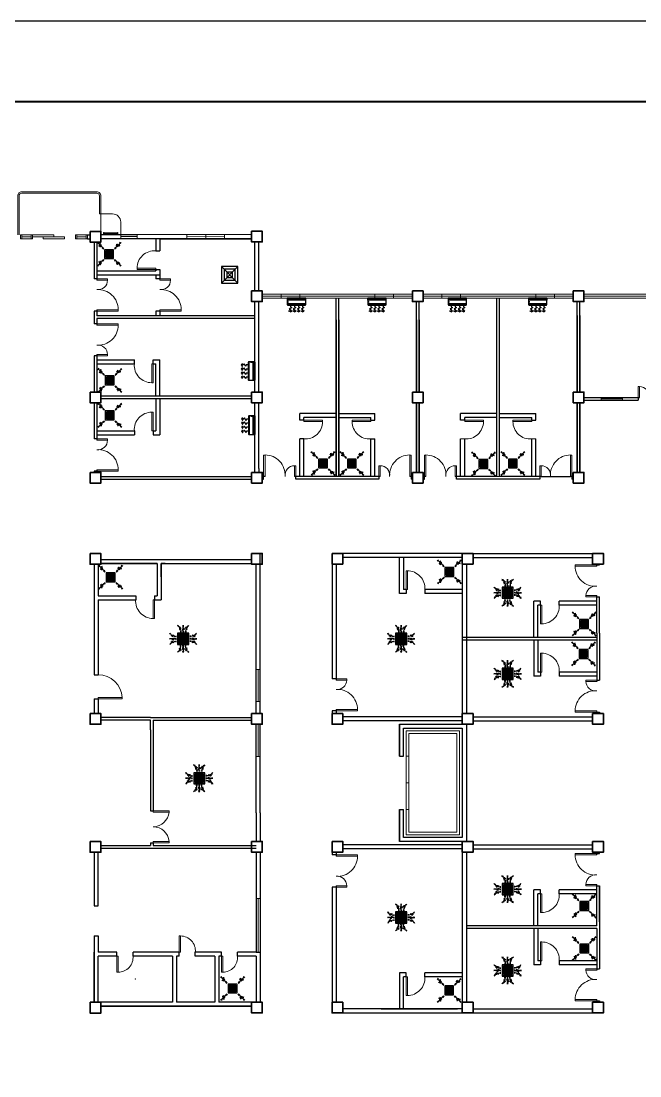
# Model space of a CAD drawing. Header units: millimetres. Extents: x 150 to 360, y 293 to 443.
# Drawn here: x 296.5 to 319.59, y 369.6 to 408.96 of the extents above; entities that cross this region are included whole.
import ezdxf

# ---------------------------------------------------------------- set-up
doc = ezdxf.new("R2010")
doc.units = ezdxf.units.MM
doc.header["$MEASUREMENT"] = 0
for name, color, linetype in [('.1', 1, 'Continuous'), ('AIR', 7, 'Continuous'), ('diffuser', 7, 'Continuous'), ('Legends', 7, 'Continuous'), ('template', 7, 'Continuous')]:
    doc.layers.add(name, color=color, linetype=linetype)

# ---------------------------------------------------------------- blocks, each defined once
blk = doc.blocks.new('GRILL-C-IN')
at = {"layer": 'AIR', "ltscale": 3}
for p, q in [((-0.623, 0.601), (-0.674, 0.651)), ((-0.601, 0.623), (-0.651, 0.674)), ((-0.637, 0.637), (-0.3, 0.3)), ((0.637, 0.637), (0.3, 0.3)), ((0.601, 0.623), (0.651, 0.674)), ((0.623, 0.601), (0.674, 0.651)), ((-0.637, -0.637), (-0.3, -0.3)), ((0.637, -0.637), (0.3, -0.3)), ((-0.623, -0.601), (-0.674, -0.651)), ((-0.601, -0.623), (-0.651, -0.674)), ((0.601, -0.623), (0.651, -0.674)), ((0.623, -0.601), (0.674, -0.651))]:
    blk.add_line(p, q, dxfattribs=at)
at = {"layer": 'AIR'}
for p, q in [((-0.188, 0.187), (0.187, -0.188)), ((0.187, 0.187), (-0.188, -0.188))]:
    blk.add_line(p, q, dxfattribs=at)
at = {"layer": 'AIR', "ltscale": 3}
for points in [[(-0.362, 0.393), (-0.393, 0.362), (-0.3, 0.3)], [(0.393, 0.362), (0.362, 0.393), (0.3, 0.3)], [(-0.362, -0.393), (-0.393, -0.362), (-0.3, -0.3)], [(0.393, -0.362), (0.362, -0.393), (0.3, -0.3)]]:
    blk.add_lwpolyline(points, close=True, dxfattribs=at)
at = {"layer": 'AIR'}
for points in [[(-0.25, -0.25), (0.25, -0.25), (0.25, 0.25), (-0.25, 0.25)], [(-0.188, -0.188), (0.187, -0.188), (0.187, 0.187), (-0.188, 0.187)], [(-0.125, -0.125), (0.125, -0.125), (0.125, 0.125), (-0.125, 0.125)], [(-0.062, -0.062), (0.062, -0.062), (0.062, 0.062), (-0.062, 0.062)]]:
    blk.add_lwpolyline(points, close=True, dxfattribs=at)
at = {"layer": 'AIR', "ltscale": 3}
for points in [[(-0.441, 0.441), (-0.512, 0.404), (-0.432, 0.514), (-0.568, 0.43), (-0.477, 0.6), (-0.561, 0.561)], [(0.441, 0.441), (0.404, 0.512), (0.514, 0.432), (0.43, 0.568), (0.6, 0.477), (0.561, 0.561)], [(-0.441, -0.441), (-0.512, -0.404), (-0.432, -0.514), (-0.568, -0.43), (-0.477, -0.6), (-0.561, -0.561)], [(0.441, -0.441), (0.404, -0.512), (0.514, -0.432), (0.43, -0.568), (0.6, -0.477), (0.561, -0.561)]]:
    blk.add_spline(points, degree=3, dxfattribs=at)
for points in [[(-0.3, 0.3), (-0.362, 0.393), (-0.393, 0.362)], [(0.3, 0.3), (0.393, 0.362), (0.362, 0.393)], [(-0.3, -0.3), (-0.362, -0.393), (-0.393, -0.362)], [(0.3, -0.3), (0.393, -0.362), (0.362, -0.393)]]:
    blk.add_solid(points, dxfattribs=at)
blk = doc.blocks.new('AC-S-12')
at = {"layer": 'diffuser'}
for p, q in [((-0.15, 0.15), (0.15, -0.15)), ((0.15, 0.15), (-0.15, -0.15)), ((-0.15, 0.15), (-0.15, -0.15)), ((0.15, 0.15), (-0.15, 0.15)), ((-0.1, 0.1), (-0.1, -0.1)), ((0.1, 0.1), (-0.1, 0.1)), ((-0.05, 0.05), (-0.05, -0.05)), ((0.05, 0.05), (-0.05, 0.05)), ((0.05, -0.05), (0.05, 0.05)), ((0.1, -0.1), (0.1, 0.1)), ((0.15, -0.15), (0.15, 0.15)), ((-0.15, -0.15), (0.15, -0.15)), ((-0.1, -0.1), (0.1, -0.1)), ((-0.05, -0.05), (0.05, -0.05))]:
    blk.add_line(p, q, dxfattribs=at)
for points in [[(-0.358, 0.358, 0, 0.0447, 0), (-0.295, 0.295, 0, 0, 0), (-0.15, 0.15, 0, 0, 0)], [(0.358, 0.358, 0, 0.0447, 0), (0.295, 0.295, 0, 0, 0), (0.15, 0.15, 0, 0, 0)], [(-0.358, -0.358, 0, 0.0447, 0), (-0.295, -0.295, 0, 0, 0), (-0.15, -0.15, 0, 0, 0)], [(0.358, -0.358, 0, 0.0447, 0), (0.295, -0.295, 0, 0, 0), (0.15, -0.15, 0, 0, 0)]]:
    blk.add_lwpolyline(points, format="xyseb", dxfattribs=at)
blk = doc.blocks.new('fcu')
at = {"layer": 'diffuser', "xscale": 2.052644456280903, "yscale": 2.052644456280903, "zscale": 2.052644456280903}
blk.add_blockref('AC-S-12', (0, 0), dxfattribs=at)
blk = doc.blocks.new('FCU-13000P (CASSETTE SPLIT)')
at = {"layer": 'AIR', "ltscale": 3}
for p, q in [((0, 0.523), (0, 1)), ((-0.523, 0), (-1, 0)), ((-0.558, 0.193), (-0.487, 0.193)), ((-0.558, 0.162), (-0.487, 0.162)), ((-0.558, 0.016), (-0.487, 0.016)), ((-0.193, 0.558), (-0.193, 0.487)), ((-0.162, 0.558), (-0.162, 0.487)), ((-0.016, 0.558), (-0.016, 0.487)), ((0.016, 0.558), (0.016, 0.487)), ((0.162, 0.558), (0.162, 0.487)), ((0.193, 0.558), (0.193, 0.487)), ((0.558, 0.193), (0.487, 0.193)), ((0.558, 0.162), (0.487, 0.162)), ((0.558, 0.016), (0.487, 0.016)), ((0.523, 0), (1, 0)), ((-0.558, -0.016), (-0.487, -0.016)), ((-0.558, -0.162), (-0.487, -0.162)), ((-0.558, -0.193), (-0.487, -0.193)), ((-0.193, -0.558), (-0.193, -0.487)), ((-0.162, -0.558), (-0.162, -0.487)), ((-0.016, -0.558), (-0.016, -0.487)), ((0, -0.523), (0, -1)), ((0.016, -0.558), (0.016, -0.487)), ((0.162, -0.558), (0.162, -0.487)), ((0.193, -0.558), (0.193, -0.487)), ((0.558, -0.016), (0.487, -0.016)), ((0.558, -0.162), (0.487, -0.162)), ((0.558, -0.193), (0.487, -0.193))]:
    blk.add_line(p, q, dxfattribs=at)
at = {"layer": 'AIR'}
for p, q in [((0.295, -0.295), (-0.295, 0.295)), ((0.295, 0.295), (-0.295, -0.295))]:
    blk.add_line(p, q, dxfattribs=at)
at = {"layer": 'AIR', "ltscale": 3}
for points in [[(-0.335, 0.895), (-0.311, 0.932), (-0.416, 0.973)], [(-0.022, 0.89), (0.022, 0.89), (0, 1)], [(0.335, 0.895), (0.311, 0.932), (0.416, 0.973)], [(-0.89, 0.022), (-0.89, -0.022), (-1, 0)], [(-0.895, 0.335), (-0.932, 0.311), (-0.973, 0.416)], [(0.89, 0.022), (0.89, -0.022), (1, 0)], [(0.895, 0.335), (0.932, 0.311), (0.973, 0.416)], [(-0.895, -0.335), (-0.932, -0.311), (-0.973, -0.416)], [(0.895, -0.335), (0.932, -0.311), (0.973, -0.416)], [(-0.335, -0.895), (-0.311, -0.932), (-0.416, -0.973)], [(-0.022, -0.89), (0.022, -0.89), (0, -1)], [(0.335, -0.895), (0.311, -0.932), (0.416, -0.973)]]:
    blk.add_lwpolyline(points, close=True, dxfattribs=at)
at = {"layer": 'AIR'}
for points in [[(-0.323, 0.914, -0.171809), (-0.178, 0.558), (-0.178, 0.522)], [(0.323, 0.914, 0.171809), (0.178, 0.558), (0.178, 0.522)], [(-0.914, 0.323, 0.171809), (-0.558, 0.178), (-0.522, 0.178)], [(0.914, 0.323, -0.171809), (0.558, 0.178), (0.522, 0.178)], [(-0.914, -0.323, -0.171809), (-0.558, -0.178), (-0.522, -0.178)], [(-0.323, -0.914, 0.171809), (-0.178, -0.558), (-0.178, -0.522)], [(0.323, -0.914, -0.171809), (0.178, -0.558), (0.178, -0.522)], [(0.914, -0.323, 0.171809), (0.558, -0.178), (0.522, -0.178)]]:
    blk.add_lwpolyline(points, format="xyb", dxfattribs=at)
for points in [[(-0.41, -0.41), (0.41, -0.41), (0.41, 0.41), (-0.41, 0.41)], [(-0.373, 0.31), (-0.348, 0.31), (-0.348, -0.31), (-0.373, -0.31)], [(-0.31, 0.372), (0.31, 0.372), (0.31, 0.348), (-0.31, 0.348)], [(-0.26, -0.26), (0.26, -0.26), (0.26, 0.26), (-0.26, 0.26)], [(-0.21, -0.21), (0.21, -0.21), (0.21, 0.21), (-0.21, 0.21)], [(-0.16, -0.16), (0.16, -0.16), (0.16, 0.16), (-0.16, 0.16)], [(-0.11, -0.11), (0.11, -0.11), (0.11, 0.11), (-0.11, 0.11)], [(-0.06, -0.06), (0.06, -0.06), (0.06, 0.06), (-0.06, 0.06)], [(0.372, 0.31), (0.348, 0.31), (0.348, -0.31), (0.372, -0.31)], [(-0.31, -0.373), (0.31, -0.373), (0.31, -0.348), (-0.31, -0.348)]]:
    blk.add_lwpolyline(points, close=True, dxfattribs=at)
blk.add_lwpolyline([(-0.26, -0.31), (0.26, -0.31, 0.414214), (0.31, -0.26), (0.31, 0.26, 0.414214), (0.26, 0.31), (-0.26, 0.31, 0.414214), (-0.31, 0.26), (-0.31, -0.26, 0.414214)], format="xyb", close=True, dxfattribs=at)
at = {"layer": 'AIR', "ltscale": 3}
for points in [[(-0.268, 0.84), (-0.231, 0.852), (-0.134, 0.882), (-0.422, 0.704), (0.005, 0.903), (-0.358, 0.645), (-0.239, 0.678), (-0.199, 0.69)], [(0.268, 0.84), (0.231, 0.852), (0.134, 0.882), (0.422, 0.704), (-0.005, 0.903), (0.358, 0.645), (0.239, 0.678), (0.199, 0.69)], [(-0.84, 0.268), (-0.852, 0.231), (-0.882, 0.134), (-0.704, 0.422), (-0.903, -0.005), (-0.645, 0.358), (-0.678, 0.239), (-0.69, 0.199)], [(0.84, 0.268), (0.852, 0.231), (0.882, 0.134), (0.704, 0.422), (0.903, -0.005), (0.645, 0.358), (0.678, 0.239), (0.69, 0.199)], [(-0.84, -0.268), (-0.852, -0.231), (-0.882, -0.134), (-0.704, -0.422), (-0.903, 0.005), (-0.645, -0.358), (-0.678, -0.239), (-0.69, -0.199)], [(-0.268, -0.84), (-0.231, -0.852), (-0.134, -0.882), (-0.422, -0.704), (0.005, -0.903), (-0.358, -0.645), (-0.239, -0.678), (-0.199, -0.69)], [(0.268, -0.84), (0.231, -0.852), (0.134, -0.882), (0.422, -0.704), (-0.005, -0.903), (0.358, -0.645), (0.239, -0.678), (0.199, -0.69)], [(0.84, -0.268), (0.852, -0.231), (0.882, -0.134), (0.704, -0.422), (0.903, 0.005), (0.645, -0.358), (0.678, -0.239), (0.69, -0.199)]]:
    blk.add_open_spline(points, degree=3, knots=[0.0032834, 0.0032834, 0.0032834, 0.0032834, 0.0712567, 0.1924075, 0.3347111, 0.5062145, 0.5813292, 0.5813292, 0.5813292, 0.5813292], dxfattribs=at)
for points in [[(0, 0.8), (0.077, 0.776), (-0.058, 0.755), (0.098, 0.718), (-0.087, 0.663), (0, 0.631)], [(-0.8, 0), (-0.776, -0.077), (-0.755, 0.058), (-0.718, -0.098), (-0.663, 0.087), (-0.631, 0)], [(0.8, 0), (0.776, -0.077), (0.755, 0.058), (0.718, -0.098), (0.663, 0.087), (0.631, 0)], [(0, -0.8), (0.077, -0.776), (-0.058, -0.755), (0.098, -0.718), (-0.087, -0.663), (0, -0.631)]]:
    blk.add_spline(points, degree=3, dxfattribs=at)
for points in [[(-0.416, 0.973), (-0.335, 0.895), (-0.311, 0.932)], [(0, 1), (-0.022, 0.89), (0.022, 0.89)], [(0.416, 0.973), (0.335, 0.895), (0.311, 0.932)], [(-1, 0), (-0.89, 0.022), (-0.89, -0.022)], [(-0.973, 0.416), (-0.895, 0.335), (-0.932, 0.311)], [(1, 0), (0.89, 0.022), (0.89, -0.022)], [(0.973, 0.416), (0.895, 0.335), (0.932, 0.311)], [(-0.973, -0.416), (-0.895, -0.335), (-0.932, -0.311)], [(0.973, -0.416), (0.895, -0.335), (0.932, -0.311)], [(-0.416, -0.973), (-0.335, -0.895), (-0.311, -0.932)], [(0, -1), (-0.022, -0.89), (0.022, -0.89)], [(0.416, -0.973), (0.335, -0.895), (0.311, -0.932)]]:
    blk.add_solid(points, dxfattribs=at)
blk = doc.blocks.new('CARRIER-S30-32 (FCD)')
at = {"layer": 'AIR'}
for p, q in [((0.825, -0.05), (-0.825, -0.05)), ((0.825, -0.075), (-0.825, -0.075)), ((0.825, -0.1), (-0.825, -0.1)), ((0.825, -0.125), (-0.825, -0.125)), ((0.825, -0.15), (-0.825, -0.15)), ((-0.6, -0.025), (-0.6, -0.175)), ((-0.4, -0.025), (-0.4, -0.175)), ((-0.2, -0.025), (-0.2, -0.175)), ((0, -0.025), (0, -0.175)), ((0.2, -0.025), (0.2, -0.175)), ((0.4, -0.025), (0.4, -0.175)), ((0.6, -0.025), (0.6, -0.175))]:
    blk.add_line(p, q, dxfattribs=at)
for points in [[(-0.8, -0.62), (0.8, -0.62, 0.414214), (0.85, -0.57), (0.85, 0), (-0.85, 0), (-0.85, -0.57, 0.414214)], [(-0.8, -0.595), (0.8, -0.595, 0.414214), (0.825, -0.57), (0.825, -0.525), (-0.825, -0.525), (-0.825, -0.57, 0.414214)]]:
    blk.add_lwpolyline(points, format="xyb", close=True, dxfattribs=at)
for points in [[(-0.825, -0.025), (0.825, -0.025), (0.825, -0.175), (-0.825, -0.175)], [(-0.664, -1.134), (-0.562, -1.239), (-0.697, -1.177)], [(-0.461, -1.134), (-0.562, -1.239), (-0.428, -1.177)], [(-0.289, -1.134), (-0.188, -1.239), (-0.322, -1.177)], [(-0.086, -1.134), (-0.188, -1.239), (-0.053, -1.177)], [(0.086, -1.134), (0.187, -1.239), (0.053, -1.177)], [(0.289, -1.134), (0.187, -1.239), (0.322, -1.177)], [(0.461, -1.134), (0.562, -1.239), (0.428, -1.177)], [(0.664, -1.134), (0.562, -1.239), (0.697, -1.177)]]:
    blk.add_lwpolyline(points, close=True, dxfattribs=at)
for points in [[(-0.562, -0.678), (-0.562, -0.794), (-0.44, -0.843), (-0.667, -0.996), (-0.562, -1.044), (-0.562, -1.239)], [(-0.188, -0.678), (-0.188, -0.794), (-0.065, -0.843), (-0.292, -0.996), (-0.188, -1.044), (-0.188, -1.239)], [(0.187, -0.678), (0.187, -0.794), (0.31, -0.843), (0.083, -0.996), (0.187, -1.044), (0.187, -1.239)], [(0.562, -0.678), (0.562, -0.794), (0.685, -0.843), (0.458, -0.996), (0.562, -1.044), (0.562, -1.239)]]:
    blk.add_lwpolyline(points, dxfattribs=at)
for centre in [(-0.8, -0.285), (-0.8, -0.36)]:
    blk.add_circle(centre, 0.0187, dxfattribs=at)

msp = doc.modelspace()

# ---------------------------------------------------------------- linework, layer by layer
at = {"layer": '.1', "color": 0}
msp.add_line((360.409, 408.965), (261.133, 408.965), dxfattribs=at)
at = {"color": 8, "linetype": 'ByBlock', "lineweight": 9}
for p, q in [((299.919, 401.768), (299.449, 401.768)), ((300.219, 400.993), (300.219, 401.468)), ((299.479, 400.993), (300.229, 400.993)), ((299.599, 401.073), (299.579, 401.073)), ((299.579, 401.073), (299.579, 400.993)), ((299.599, 400.993), (299.599, 401.073)), ((299.849, 401.063), (299.599, 401.063)), ((299.849, 401.043), (299.599, 401.043)), ((299.849, 401.063), (300.099, 401.063)), ((299.849, 401.043), (300.099, 401.043)), ((300.099, 400.993), (300.099, 401.073)), ((300.099, 401.073), (300.119, 401.073)), ((300.119, 401.073), (300.119, 400.993)), ((300.119, 400.993), (300.219, 400.993)), ((300.229, 400.993), (300.229, 400.844)), ((300.229, 400.919), (300.829, 400.919)), ((300.229, 400.844), (300.829, 400.844)), ((300.829, 400.844), (300.829, 400.993)), ((304.091, 400.994), (302.691, 400.994)), ((302.691, 400.994), (302.691, 400.843)), ((304.091, 400.919), (302.691, 400.918)), ((303.391, 400.843), (303.391, 400.994)), ((303.391, 400.843), (304.091, 400.843)), ((304.091, 400.843), (304.091, 400.994)), ((305.229, 397.969), (305.229, 398.496)), ((306.266, 398.769), (305.504, 398.769)), ((305.504, 398.769), (305.504, 398.769)), ((306.904, 398.694), (305.504, 398.694)), ((311.104, 398.619), (305.504, 398.619)), ((306.204, 398.769), (306.204, 398.619)), ((306.266, 398.769), (307.466, 398.769)), ((306.266, 398.619), (306.579, 398.619)), ((306.729, 398.619), (307.466, 398.619)), ((306.904, 398.619), (306.904, 398.769)), ((306.904, 398.694), (309.704, 398.694)), ((307.466, 398.769), (308.229, 398.769)), ((307.466, 398.619), (308.229, 398.619)), ((308.379, 398.769), (308.229, 398.769)), ((309.141, 398.769), (308.379, 398.769)), ((309.141, 398.619), (308.379, 398.619)), ((310.341, 398.769), (309.141, 398.769)), ((310.341, 398.619), (309.141, 398.619)), ((309.704, 398.769), (309.704, 398.619)), ((311.104, 398.694), (309.704, 398.694)), ((310.341, 398.769), (311.104, 398.769)), ((310.341, 398.619), (311.104, 398.619)), ((310.404, 398.769), (310.404, 398.619)), ((311.504, 398.769), (311.504, 398.769)), ((312.266, 398.769), (311.504, 398.769)), ((312.904, 398.694), (311.504, 398.694)), ((312.266, 398.619), (311.504, 398.619)), ((312.204, 398.769), (312.204, 398.619)), ((312.266, 398.769), (313.466, 398.769)), ((312.266, 398.619), (313.466, 398.619)), ((312.904, 398.619), (312.904, 398.769)), ((312.904, 398.694), (315.704, 398.694)), ((313.466, 398.769), (314.379, 398.769)), ((313.466, 398.619), (314.379, 398.619)), ((315.141, 398.769), (314.379, 398.769)), ((315.141, 398.619), (314.379, 398.619)), ((316.341, 398.769), (315.141, 398.769)), ((316.341, 398.619), (315.141, 398.619)), ((315.704, 398.769), (315.704, 398.619)), ((317.104, 398.694), (315.704, 398.694)), ((316.341, 398.769), (317.104, 398.769)), ((316.341, 398.619), (317.104, 398.619)), ((316.404, 398.769), (316.404, 398.619)), ((317.504, 398.769), (320.829, 398.769)), ((317.504, 398.769), (317.504, 398.769)), ((320.829, 398.696), (317.504, 398.696)), ((317.504, 398.619), (320.829, 398.619)), ((314.254, 397.819), (314.254, 391.969)), ((314.354, 397.819), (314.354, 391.969)), ((305.379, 396.069), (305.379, 397.069)), ((305.379, 395.121), (305.379, 395.919)), ((318.541, 394.921), (318.141, 394.921)), ((318.141, 394.921), (318.141, 394.821)), ((318.941, 394.821), (318.941, 394.921)), ((318.941, 394.871), (318.141, 394.871)), ((318.141, 394.821), (318.941, 394.821)), ((308.254, 394.355), (308.254, 392.405)), ((314.254, 394.355), (314.254, 392.405)), ((305.229, 392.269), (305.229, 392.121)), ((305.504, 392.019), (305.504, 392.019)), ((305.504, 391.869), (305.504, 391.869)), ((305.554, 391.869), (305.504, 391.869)), ((308.129, 391.969), (307.054, 391.969)), ((314.129, 391.969), (313.054, 391.969)), ((314.354, 391.969), (314.254, 391.969)), ((310.766, 388.947), (312.716, 388.947)), ((318.079, 385.67), (318.079, 385.72)), ((305.429, 384.768), (305.279, 384.768)), ((305.354, 384.768), (305.354, 383.568)), ((305.429, 383.568), (305.429, 384.768)), ((305.279, 383.568), (305.429, 383.568)), ((305.354, 381.52), (305.354, 382.72)), ((305.429, 382.72), (305.429, 381.52)), ((305.429, 381.52), (305.279, 381.52)), ((299.229, 377.943), (299.379, 377.943)), ((305.429, 376.218), (305.279, 376.218)), ((305.354, 376.218), (305.354, 374.218)), ((305.429, 374.218), (305.429, 376.218)), ((318.079, 374.895), (318.079, 374.945)), ((310.766, 372.095), (312.716, 372.095))]:
    msp.add_line(p, q, dxfattribs=at)
at = {"color": 8, "linetype": 'ByBlock', "lineweight": 13}
for p, q in [((296.879, 400.993), (296.529, 400.993)), ((296.529, 400.918), (296.879, 400.918)), ((296.879, 400.843), (296.529, 400.843)), ((298.579, 400.993), (298.929, 400.993)), ((298.929, 400.918), (298.579, 400.918)), ((298.579, 400.843), (298.929, 400.843)), ((300.279, 383.718), (299.379, 383.718)), ((299.379, 383.718), (299.379, 383.668)), ((299.379, 383.668), (300.279, 383.668)), ((300.279, 383.668), (300.279, 383.718)), ((301.429, 379.495), (302.029, 379.495)), ((301.429, 379.445), (301.429, 379.495)), ((302.029, 379.445), (301.429, 379.445)), ((302.029, 379.495), (302.029, 379.445)), ((302.029, 378.345), (301.429, 378.345)), ((301.429, 378.345), (301.429, 378.295)), ((302.029, 378.295), (302.029, 378.345)), ((301.429, 378.295), (302.029, 378.295))]:
    msp.add_line(p, q, dxfattribs=at)
at = {"color": 8, "linetype": 'ByBlock', "lineweight": 25}
for p, q in [((298.979, 400.993), (299.079, 400.993)), ((298.979, 400.843), (299.079, 400.843)), ((305.104, 400.994), (299.479, 400.993)), ((305.104, 400.844), (299.479, 400.844)), ((301.679, 400.843), (305.104, 400.843)), ((299.229, 400.718), (299.229, 399.344)), ((299.329, 400.718), (299.329, 399.293)), ((305.229, 398.896), (305.229, 400.72)), ((305.379, 398.896), (305.379, 400.72)), ((299.329, 399.344), (299.229, 399.344)), ((305.229, 395.121), (305.229, 398.496)), ((305.379, 395.121), (305.379, 398.496)), ((308.254, 391.969), (308.254, 398.619)), ((308.354, 391.969), (308.354, 398.619)), ((311.254, 395.121), (311.254, 398.496)), ((311.354, 395.121), (311.354, 398.496)), ((314.254, 391.969), (314.254, 398.619)), ((314.354, 391.969), (314.354, 398.619)), ((317.254, 395.121), (317.254, 398.496)), ((317.354, 395.121), (317.354, 398.496)), ((299.229, 398.143), (299.229, 397.919)), ((299.329, 398.143), (299.229, 398.143)), ((299.329, 398.193), (299.329, 397.969)), ((299.229, 397.919), (299.229, 397.668)), ((299.329, 397.668), (299.229, 397.668)), ((305.229, 397.969), (299.329, 397.969)), ((305.229, 397.869), (299.329, 397.869)), ((299.329, 397.869), (299.329, 397.618)), ((305.229, 395.121), (305.229, 397.869)), ((308.254, 397.819), (308.254, 391.969)), ((308.354, 397.819), (308.354, 391.969)), ((311.254, 397.819), (311.254, 395.121)), ((311.354, 397.819), (311.354, 395.121)), ((317.254, 397.971), (317.254, 395.121)), ((317.354, 397.971), (317.354, 395.121)), ((299.229, 396.468), (299.229, 395.119)), ((299.329, 396.468), (299.229, 396.468)), ((299.329, 396.518), (299.329, 395.119)), ((305.104, 394.969), (299.479, 394.969)), ((317.504, 394.921), (319.579, 394.921)), ((319.529, 394.921), (319.529, 394.821)), ((299.229, 394.719), (299.229, 393.368)), ((299.329, 394.719), (299.329, 393.318)), ((305.104, 394.869), (299.479, 394.869)), ((305.229, 392.121), (305.229, 394.721)), ((305.229, 392.269), (305.229, 394.721)), ((305.379, 392.269), (305.379, 394.721)), ((311.254, 394.721), (311.254, 392.121)), ((311.254, 392.121), (311.254, 394.721)), ((311.354, 394.721), (311.354, 392.121)), ((311.354, 392.121), (311.354, 394.721)), ((317.254, 394.721), (317.254, 392.121)), ((317.254, 392.121), (317.254, 394.721)), ((317.354, 394.721), (317.354, 392.121)), ((317.354, 392.121), (317.354, 394.721)), ((317.504, 394.821), (319.529, 394.821)), ((299.329, 393.368), (299.229, 393.368)), ((299.229, 392.168), (299.229, 392.119)), ((299.329, 392.168), (299.229, 392.168)), ((299.329, 392.218), (299.329, 392.119)), ((305.379, 392.269), (305.379, 392.121)), ((299.479, 391.969), (305.104, 391.969)), ((299.479, 391.869), (305.104, 391.869)), ((305.604, 391.969), (305.504, 391.969)), ((305.504, 391.869), (305.554, 391.869)), ((305.554, 391.869), (305.554, 391.969)), ((308.254, 391.969), (306.704, 391.969)), ((306.754, 391.869), (306.754, 391.969)), ((309.854, 391.869), (306.754, 391.869)), ((308.354, 391.969), (308.254, 391.969)), ((309.904, 391.969), (308.354, 391.969)), ((309.854, 391.969), (309.854, 391.869)), ((311.104, 391.969), (311.004, 391.969)), ((311.054, 391.969), (311.054, 391.869)), ((311.104, 391.869), (311.054, 391.869)), ((311.604, 391.969), (311.504, 391.969)), ((311.554, 391.869), (311.504, 391.869)), ((311.504, 391.869), (311.554, 391.869)), ((311.554, 391.869), (311.554, 391.969)), ((314.254, 391.969), (312.704, 391.969)), ((312.754, 391.869), (312.754, 391.969)), ((315.854, 391.869), (312.754, 391.869)), ((315.904, 391.969), (314.354, 391.969)), ((315.854, 391.969), (315.854, 391.869)), ((317.104, 391.969), (317.004, 391.969)), ((317.054, 391.969), (317.054, 391.869)), ((317.104, 391.869), (317.054, 391.869)), ((305.429, 383.12), (305.429, 389.095)), ((299.229, 388.693), (299.229, 384.568)), ((299.379, 388.693), (299.379, 387.519)), ((299.379, 388.693), (299.379, 387.519)), ((299.479, 388.869), (305.104, 388.869)), ((299.479, 388.719), (301.579, 388.719)), ((301.579, 388.719), (299.479, 388.719)), ((301.579, 388.719), (299.479, 388.719)), ((301.729, 388.719), (305.104, 388.719)), ((301.879, 388.719), (301.729, 388.719)), ((305.279, 383.118), (305.279, 388.695)), ((310.616, 387.597), (310.616, 388.947)), ((317.979, 388.62), (317.979, 388.697)), ((317.979, 388.67), (318.079, 388.67)), ((318.079, 388.67), (318.079, 388.697)), ((299.379, 388.569), (299.379, 387.519)), ((311.566, 387.747), (311.566, 387.597)), ((317.979, 386.12), (317.979, 387.52)), ((317.979, 387.47), (318.079, 387.47)), ((318.079, 386.12), (318.079, 387.47)), ((299.379, 387.369), (299.379, 384.568)), ((317.979, 386.12), (317.979, 384.32)), ((318.079, 386.12), (318.079, 384.37)), ((318.079, 385.72), (318.079, 384.37)), ((299.229, 384.568), (299.379, 384.568)), ((317.979, 384.37), (318.079, 384.37)), ((299.229, 383.668), (299.229, 383.468)), ((299.229, 383.668), (299.379, 383.668)), ((299.229, 383.468), (299.229, 383.468)), ((299.229, 383.468), (299.229, 383.118)), ((299.379, 383.668), (299.379, 383.568)), ((299.379, 383.668), (299.379, 383.118)), ((317.979, 383.12), (317.979, 383.17)), ((317.979, 383.17), (318.079, 383.17)), ((318.079, 383.17), (318.079, 383.12)), ((301.329, 382.968), (299.479, 382.968)), ((301.329, 382.868), (299.479, 382.868)), ((301.329, 382.968), (305.104, 382.968)), ((301.329, 382.518), (301.329, 382.868)), ((301.429, 382.868), (301.429, 379.495)), ((301.429, 382.868), (305.104, 382.868)), ((305.279, 379.418), (305.279, 382.72)), ((305.429, 379.418), (305.429, 382.72)), ((301.329, 382.518), (301.329, 379.495)), ((301.329, 379.495), (301.429, 379.495)), ((305.279, 379.418), (305.279, 378.345)), ((305.429, 379.418), (305.429, 378.345)), ((299.479, 378.195), (301.179, 378.195)), ((299.479, 378.095), (304.229, 378.095)), ((301.179, 378.195), (301.329, 378.195)), ((301.179, 378.195), (301.329, 378.195)), ((301.179, 378.095), (305.279, 378.095)), ((301.329, 378.295), (301.429, 378.295)), ((301.329, 378.295), (301.329, 378.195)), ((301.429, 378.295), (301.429, 378.195)), ((301.429, 378.195), (304.229, 378.195)), ((301.429, 378.195), (305.279, 378.195)), ((299.229, 377.943), (299.229, 375.943)), ((299.379, 375.943), (299.379, 377.943)), ((305.279, 377.945), (305.279, 374.218)), ((305.429, 377.945), (305.429, 374.218)), ((317.979, 377.845), (317.979, 377.945)), ((317.979, 377.895), (318.079, 377.895)), ((318.079, 377.895), (318.079, 377.945)), ((317.979, 375.195), (317.979, 376.745)), ((317.979, 376.695), (318.079, 376.695)), ((318.079, 375.345), (318.079, 376.695)), ((318.079, 376.695), (318.079, 373.595)), ((299.229, 375.943), (299.379, 375.943)), ((299.229, 374.818), (299.229, 372.343)), ((299.229, 374.818), (299.379, 374.818)), ((299.379, 374.818), (299.379, 374.218)), ((317.979, 375.095), (317.979, 373.545)), ((318.079, 374.945), (318.079, 373.595)), ((302.404, 374.218), (300.679, 374.218)), ((303.979, 374.218), (303.004, 374.218)), ((305.279, 374.218), (304.579, 374.218)), ((305.279, 374.218), (305.429, 374.218)), ((305.279, 374.068), (305.279, 372.343)), ((305.429, 374.218), (305.429, 372.345)), ((310.616, 373.445), (310.616, 372.095)), ((317.979, 373.595), (318.079, 373.595)), ((302.154, 372.343), (299.379, 372.343)), ((299.479, 372.193), (305.104, 372.193)), ((305.104, 372.193), (299.479, 372.193)), ((303.729, 372.343), (302.304, 372.343)), ((305.279, 372.343), (303.879, 372.343)), ((309.937, 372.095), (312.787, 372.095)), ((317.979, 372.345), (317.979, 372.395)), ((317.979, 372.395), (318.079, 372.395)), ((318.079, 372.395), (318.079, 372.345))]:
    msp.add_line(p, q, dxfattribs=at)
at = {"color": 8, "lineweight": 9}
for p, q in [((300.779, 400.843), (300.279, 400.843)), ((300.779, 394.968), (300.279, 394.968)), ((300.779, 394.868), (300.279, 394.868)), ((308.254, 393.419), (308.254, 392.919)), ((308.354, 393.419), (308.354, 392.919)), ((314.254, 393.419), (314.254, 392.919)), ((314.354, 393.419), (314.354, 392.919)), ((300.829, 388.719), (300.329, 388.719)), ((311.516, 388.947), (312.016, 388.947)), ((310.866, 381.533), (310.966, 381.533)), ((310.866, 381.533), (310.866, 379.533)), ((310.966, 381.533), (310.966, 379.533)), ((310.966, 380.533), (310.866, 380.533)), ((310.866, 379.533), (310.966, 379.533)), ((316.529, 375.195), (317.029, 375.195)), ((316.529, 375.095), (317.029, 375.095)), ((305.28, 372.691), (305.28, 373.191)), ((311.516, 372.095), (312.016, 372.095))]:
    msp.add_line(p, q, dxfattribs=at)
at = {"color": 8, "lineweight": 25, "ltscale": 0.3}
for p, q in [((301.529, 400.843), (301.529, 400.393)), ((301.679, 400.843), (301.679, 400.393)), ((299.329, 399.643), (301.529, 399.643)), ((301.529, 399.693), (301.529, 399.643)), ((301.679, 399.693), (301.679, 399.493)), ((299.329, 399.493), (301.679, 399.493))]:
    msp.add_line(p, q, dxfattribs=at)
at = {"color": 8, "linetype": 'Continuous', "lineweight": 25}
for p, q in [((301.529, 400.393), (301.679, 400.393)), ((301.529, 399.643), (301.529, 399.693)), ((301.529, 399.693), (301.679, 399.693)), ((301.529, 399.493), (301.529, 399.343)), ((301.679, 399.343), (301.529, 399.343)), ((301.679, 399.493), (301.679, 399.343)), ((301.529, 398.143), (301.529, 397.968)), ((301.679, 398.143), (301.529, 398.143)), ((301.679, 398.143), (301.679, 397.968))]:
    msp.add_line(p, q, dxfattribs=at)
at = {"color": 8, "linetype": 'ByBlock', "lineweight": 25, "ltscale": 0.3}
for p, q in [((299.329, 396.318), (300.729, 396.318)), ((299.329, 396.168), (300.729, 396.168)), ((300.729, 396.168), (300.729, 396.318)), ((301.429, 396.318), (301.679, 396.318)), ((301.429, 396.168), (301.429, 396.318)), ((301.429, 396.168), (301.529, 396.168)), ((301.529, 394.968), (301.529, 396.168)), ((301.679, 394.968), (301.679, 396.318)), ((301.529, 394.868), (301.529, 393.668)), ((301.679, 394.868), (301.679, 393.518)), ((306.904, 394.069), (306.904, 394.319)), ((308.254, 394.319), (306.904, 394.319)), ((307.054, 394.069), (307.054, 394.169)), ((308.254, 394.169), (307.054, 394.169)), ((308.354, 394.319), (309.704, 394.319)), ((308.354, 394.169), (309.554, 394.169)), ((309.554, 394.069), (309.554, 394.169)), ((309.704, 394.069), (309.704, 394.319)), ((312.904, 394.069), (312.904, 394.319)), ((314.254, 394.319), (312.904, 394.319)), ((313.054, 394.069), (313.054, 394.169)), ((314.254, 394.169), (313.054, 394.169)), ((314.354, 394.319), (315.704, 394.319)), ((314.354, 394.169), (315.554, 394.169)), ((315.554, 394.069), (315.554, 394.169)), ((315.704, 394.069), (315.704, 394.319)), ((307.054, 394.069), (306.904, 394.069)), ((309.554, 394.069), (309.704, 394.069)), ((313.054, 394.069), (312.904, 394.069)), ((315.554, 394.069), (315.704, 394.069)), ((299.329, 393.668), (300.729, 393.668)), ((299.329, 393.518), (300.729, 393.518)), ((300.729, 393.668), (300.729, 393.518)), ((301.429, 393.668), (301.529, 393.668)), ((301.429, 393.668), (301.429, 393.518)), ((301.429, 393.518), (301.679, 393.518)), ((306.904, 391.969), (306.904, 393.369)), ((307.054, 393.369), (306.904, 393.369)), ((307.054, 391.969), (307.054, 393.369)), ((309.554, 391.969), (309.554, 393.369)), ((309.554, 393.369), (309.704, 393.369)), ((309.704, 391.969), (309.704, 393.369)), ((312.904, 391.969), (312.904, 393.369)), ((313.054, 391.969), (313.054, 393.369)), ((315.554, 391.969), (315.554, 393.369)), ((315.704, 391.969), (315.704, 393.369)), ((301.579, 388.719), (301.579, 387.519)), ((301.729, 388.719), (301.729, 387.369)), ((310.766, 388.947), (310.766, 387.747)), ((299.379, 387.519), (300.779, 387.519)), ((300.779, 387.519), (300.779, 387.369)), ((301.479, 387.519), (301.579, 387.519)), ((301.479, 387.519), (301.479, 387.369)), ((310.866, 387.597), (310.616, 387.597)), ((310.866, 387.747), (310.766, 387.747)), ((310.866, 387.747), (310.866, 387.597)), ((312.966, 387.747), (311.566, 387.747)), ((312.966, 387.597), (311.566, 387.597)), ((299.379, 387.369), (300.779, 387.369)), ((301.479, 387.369), (301.729, 387.369)), ((315.879, 387.32), (315.629, 387.32)), ((315.629, 385.959), (315.629, 387.32)), ((315.879, 387.17), (315.779, 387.17)), ((315.779, 385.959), (315.779, 387.17)), ((315.879, 387.17), (315.879, 387.32)), ((317.979, 387.32), (316.579, 387.32)), ((316.579, 387.17), (316.579, 387.32)), ((317.979, 387.17), (316.579, 387.17)), ((315.629, 385.859), (315.629, 384.52)), ((315.779, 385.859), (315.779, 384.67)), ((315.879, 384.67), (315.779, 384.67)), ((315.879, 384.67), (315.879, 384.52)), ((317.979, 384.67), (316.579, 384.67)), ((316.579, 384.67), (316.579, 384.52)), ((315.879, 384.52), (315.629, 384.52)), ((317.979, 384.52), (316.579, 384.52)), ((315.879, 376.545), (315.629, 376.545)), ((315.629, 375.195), (315.629, 376.545)), ((315.879, 376.395), (315.779, 376.395)), ((315.779, 375.195), (315.779, 376.395)), ((315.879, 376.395), (315.879, 376.545)), ((317.979, 376.545), (316.579, 376.545)), ((316.579, 376.395), (316.579, 376.545)), ((317.979, 376.395), (316.579, 376.395)), ((315.629, 375.095), (315.629, 373.745)), ((315.779, 375.095), (315.779, 373.895)), ((299.229, 372.343), (299.229, 374.218)), ((300.079, 374.218), (299.379, 374.218)), ((299.379, 372.343), (299.379, 374.068)), ((300.079, 374.068), (299.379, 374.068)), ((300.079, 374.068), (300.079, 374.218)), ((302.404, 374.218), (300.679, 374.218)), ((300.679, 374.068), (300.679, 374.218)), ((302.154, 374.068), (300.679, 374.068)), ((302.154, 374.068), (302.154, 372.343)), ((302.304, 374.068), (302.304, 372.343)), ((302.404, 374.068), (302.304, 374.068)), ((302.404, 374.068), (302.404, 374.218)), ((303.979, 374.218), (303.004, 374.218)), ((303.004, 374.068), (303.004, 374.218)), ((303.729, 374.068), (303.004, 374.068)), ((303.729, 374.068), (303.729, 372.343)), ((303.879, 374.068), (303.879, 372.343)), ((303.979, 374.068), (303.879, 374.068)), ((303.979, 374.068), (303.879, 374.068)), ((303.979, 374.068), (303.979, 374.218)), ((305.279, 374.218), (304.579, 374.218)), ((304.579, 374.068), (304.579, 374.218)), ((305.279, 374.068), (304.579, 374.068)), ((315.879, 373.745), (315.629, 373.745)), ((315.879, 373.895), (315.779, 373.895)), ((315.879, 373.895), (315.879, 373.745)), ((317.979, 373.895), (316.579, 373.895)), ((316.579, 373.895), (316.579, 373.745)), ((317.979, 373.745), (316.579, 373.745)), ((310.866, 373.445), (310.616, 373.445)), ((310.866, 373.295), (310.766, 373.295)), ((310.766, 372.095), (310.766, 373.295)), ((310.866, 373.295), (310.866, 373.445)), ((312.966, 373.445), (311.566, 373.445)), ((311.566, 373.295), (311.566, 373.445)), ((312.966, 373.295), (311.566, 373.295))]:
    msp.add_line(p, q, dxfattribs=at)
at = {"color": 8, "linetype": 'ByBlock', "lineweight": 9, "ltscale": 0.3}
for p, q in [((313.054, 393.369), (312.904, 393.369)), ((315.554, 393.369), (315.704, 393.369))]:
    msp.add_line(p, q, dxfattribs=at)
at = {"color": 8, "lineweight": 25}
for p, q in [((315.904, 391.969), (317.004, 391.969)), ((312.966, 389.097), (308.504, 389.097)), ((313.366, 389.097), (317.829, 389.097)), ((308.104, 388.697), (308.104, 384.42)), ((308.254, 388.697), (308.254, 384.37)), ((312.966, 388.947), (308.504, 388.947)), ((312.966, 388.697), (312.966, 383.12)), ((313.116, 388.697), (313.116, 383.12)), ((313.366, 388.947), (317.829, 388.947)), ((317.979, 385.959), (312.966, 385.959)), ((317.979, 385.859), (312.966, 385.859)), ((308.254, 384.42), (308.104, 384.42)), ((308.104, 383.22), (308.104, 383.12)), ((308.254, 383.22), (308.104, 383.22)), ((308.254, 383.27), (308.254, 383.12)), ((312.966, 382.995), (308.504, 382.995)), ((312.966, 382.845), (308.504, 382.845)), ((310.616, 382.72), (310.616, 381.533)), ((313.116, 382.72), (313.116, 378.345)), ((313.366, 382.995), (317.829, 382.995)), ((313.366, 382.845), (317.829, 382.845)), ((310.616, 381.533), (310.766, 381.533)), ((310.616, 379.533), (310.616, 378.345)), ((310.616, 379.533), (310.766, 379.533)), ((312.966, 378.22), (308.504, 378.22)), ((312.966, 378.07), (308.504, 378.07)), ((313.366, 378.22), (317.829, 378.22)), ((313.366, 378.07), (317.829, 378.07)), ((308.104, 377.945), (308.104, 377.845)), ((308.254, 377.845), (308.104, 377.845)), ((308.254, 377.945), (308.254, 377.795)), ((312.966, 377.945), (312.966, 372.345)), ((313.116, 377.945), (313.116, 372.345)), ((308.104, 376.645), (308.104, 372.345)), ((308.254, 376.645), (308.104, 376.645)), ((308.254, 376.695), (308.254, 372.345)), ((317.979, 375.195), (313.116, 375.195)), ((317.979, 375.095), (313.116, 375.095)), ((312.966, 372.095), (308.504, 372.095)), ((313.366, 372.095), (317.829, 372.095)), ((308.504, 371.945), (312.966, 371.945)), ((313.366, 371.945), (317.829, 371.945))]:
    msp.add_line(p, q, dxfattribs=at)
at = {"color": 8, "linetype": 'ByBlock', "lineweight": 9}
for points in [[(296.379, 400.993), (296.379, 402.443, -0.414214), (296.529, 402.593), (299.329, 402.593, -0.414214), (299.479, 402.443), (299.479, 401.118), (299.479, 401.768)], [(296.429, 400.993), (296.429, 402.443, -0.414214), (296.529, 402.543), (299.329, 402.543, -0.414214), (299.429, 402.443), (299.429, 401.788)]]:
    msp.add_lwpolyline(points, format="xyb", dxfattribs=at)
at = {"color": 8, "linetype": 'ByBlock', "lineweight": 13}
for points in [[(296.529, 400.993), (296.529, 400.843), (296.479, 400.843), (296.479, 400.993)], [(296.929, 400.993), (296.929, 400.843), (296.879, 400.843), (296.879, 400.993)], [(296.929, 400.993), (297.729, 400.993), (297.729, 400.918), (296.929, 400.918)], [(297.329, 400.918), (298.129, 400.918), (298.129, 400.843), (297.329, 400.843)], [(298.529, 400.993), (298.529, 400.843), (298.579, 400.843), (298.579, 400.993)], [(298.929, 400.993), (298.929, 400.843), (298.979, 400.843), (298.979, 400.993)]]:
    msp.add_lwpolyline(points, close=True, dxfattribs=at)
at = {"color": 8, "linetype": 'ByBlock', "lineweight": 35}
for points in [[(299.079, 401.118), (299.479, 401.118), (299.479, 400.718), (299.079, 400.718)], [(305.104, 401.12), (305.504, 401.12), (305.504, 400.72), (305.104, 400.72)], [(305.104, 398.896), (305.504, 398.896), (305.504, 398.496), (305.104, 398.496)], [(311.104, 398.896), (311.504, 398.896), (311.504, 398.496), (311.104, 398.496)], [(317.104, 398.896), (317.504, 398.896), (317.504, 398.496), (317.104, 398.496)], [(299.079, 395.119), (299.479, 395.119), (299.479, 394.719), (299.079, 394.719)], [(305.104, 395.121), (305.504, 395.121), (305.504, 394.721), (305.104, 394.721)], [(311.104, 395.121), (311.504, 395.121), (311.504, 394.721), (311.104, 394.721)], [(317.104, 395.121), (317.504, 395.121), (317.504, 394.721), (317.104, 394.721)], [(305.104, 392.121), (305.504, 392.121), (305.504, 391.721), (305.104, 391.721)], [(311.104, 392.121), (311.504, 392.121), (311.504, 391.721), (311.104, 391.721)], [(317.104, 392.121), (317.504, 392.121), (317.504, 391.721), (317.104, 391.721)], [(299.079, 392.119), (299.479, 392.119), (299.479, 391.719), (299.079, 391.719)], [(299.079, 389.093), (299.479, 389.093), (299.479, 388.693), (299.079, 388.693)], [(305.104, 389.095), (305.504, 389.095), (305.504, 388.695), (305.104, 388.695)], [(299.079, 383.118), (299.479, 383.118), (299.479, 382.718), (299.079, 382.718)], [(305.104, 383.12), (305.504, 383.12), (305.504, 382.72), (305.104, 382.72)], [(299.079, 378.343), (299.479, 378.343), (299.479, 377.943), (299.079, 377.943)], [(305.104, 378.345), (305.504, 378.345), (305.504, 377.945), (305.104, 377.945)], [(299.079, 372.343), (299.479, 372.343), (299.479, 371.943), (299.079, 371.943)], [(305.104, 372.345), (305.504, 372.345), (305.504, 371.945), (305.104, 371.945)]]:
    msp.add_lwpolyline(points, close=True, dxfattribs=at)
at = {"color": 8, "lineweight": 9}
for points in [[(300.229, 400.993), (300.829, 400.993), (300.829, 400.844), (300.229, 400.844)], [(302.691, 400.994), (304.091, 400.994), (304.091, 400.844), (302.691, 400.844)], [(318.141, 394.921), (318.941, 394.921), (318.941, 394.821), (318.141, 394.821)]]:
    msp.add_lwpolyline(points, close=True, dxfattribs=at)
at = {"color": 8, "lineweight": 13, "ltscale": 0.03}
for points in [[(301.529, 399.693), (301.529, 399.743), (300.829, 399.743), (300.829, 399.693)], [(299.329, 399.343), (299.329, 399.293), (299.729, 399.293), (299.729, 399.343)], [(301.679, 399.343), (301.679, 399.293), (302.079, 399.293), (302.079, 399.343)], [(299.329, 398.193), (299.329, 398.143), (300.129, 398.143), (300.129, 398.193)], [(301.679, 398.193), (301.679, 398.143), (302.479, 398.143), (302.479, 398.193)], [(299.329, 397.618), (299.329, 397.668), (300.129, 397.668), (300.129, 397.618)], [(299.329, 396.468), (299.329, 396.518), (299.729, 396.518), (299.729, 396.468)], [(301.429, 396.168), (301.379, 396.168), (301.379, 395.468), (301.429, 395.468)], [(319.529, 394.921), (319.579, 394.921), (319.579, 395.321), (319.529, 395.321)], [(301.429, 393.668), (301.379, 393.668), (301.379, 394.368), (301.429, 394.368)], [(307.054, 394.069), (307.054, 394.019), (307.754, 394.019), (307.754, 394.069)], [(309.554, 394.069), (309.554, 394.019), (308.854, 394.019), (308.854, 394.069)], [(313.054, 394.069), (313.054, 394.019), (313.754, 394.019), (313.754, 394.069)], [(315.554, 394.069), (315.554, 394.019), (314.854, 394.019), (314.854, 394.069)], [(299.329, 393.368), (299.329, 393.318), (299.729, 393.318), (299.729, 393.368)], [(305.604, 391.969), (305.554, 391.969), (305.554, 392.769), (305.604, 392.769)], [(311.004, 391.969), (311.054, 391.969), (311.054, 392.769), (311.004, 392.769)], [(311.604, 391.969), (311.554, 391.969), (311.554, 392.769), (311.604, 392.769)], [(317.004, 391.969), (317.054, 391.969), (317.054, 392.769), (317.004, 392.769)], [(299.329, 392.218), (299.329, 392.168), (300.129, 392.168), (300.129, 392.218)], [(306.754, 391.969), (306.704, 391.969), (306.704, 392.369), (306.754, 392.369)], [(309.854, 391.969), (309.904, 391.969), (309.904, 392.369), (309.854, 392.369)], [(312.754, 391.969), (312.704, 391.969), (312.704, 392.369), (312.754, 392.369)], [(315.854, 391.969), (315.904, 391.969), (315.904, 392.369), (315.854, 392.369)], [(317.979, 388.62), (317.979, 388.67), (317.179, 388.67), (317.179, 388.62)], [(310.866, 387.747), (310.916, 387.747), (310.916, 388.447), (310.866, 388.447)], [(317.979, 387.47), (317.979, 387.52), (317.579, 387.52), (317.579, 387.47)], [(301.479, 387.369), (301.429, 387.369), (301.429, 386.669), (301.479, 386.669)], [(315.879, 387.17), (315.929, 387.17), (315.929, 386.47), (315.879, 386.47)], [(315.879, 384.67), (315.929, 384.67), (315.929, 385.37), (315.879, 385.37)], [(308.254, 384.42), (308.254, 384.37), (308.654, 384.37), (308.654, 384.42)], [(317.979, 384.37), (317.979, 384.32), (317.579, 384.32), (317.579, 384.37)], [(317.979, 383.22), (317.979, 383.17), (317.179, 383.17), (317.179, 383.22)], [(317.979, 377.845), (317.979, 377.895), (317.179, 377.895), (317.179, 377.845)], [(308.254, 376.645), (308.254, 376.695), (308.654, 376.695), (308.654, 376.645)], [(315.879, 376.395), (315.929, 376.395), (315.929, 375.695), (315.879, 375.695)], [(317.979, 376.695), (317.979, 376.745), (317.579, 376.745), (317.579, 376.695)], [(302.404, 374.218), (302.454, 374.218), (302.454, 374.818), (302.404, 374.818)], [(315.879, 373.895), (315.929, 373.895), (315.929, 374.595), (315.879, 374.595)], [(300.079, 374.068), (300.129, 374.068), (300.129, 373.468), (300.079, 373.468)], [(303.979, 374.068), (304.029, 374.068), (304.029, 373.468), (303.979, 373.468)], [(310.866, 373.295), (310.916, 373.295), (310.916, 372.595), (310.866, 372.595)], [(317.979, 373.595), (317.979, 373.545), (317.579, 373.545), (317.579, 373.595)], [(317.979, 372.445), (317.979, 372.395), (317.179, 372.395), (317.179, 372.445)]]:
    msp.add_lwpolyline(points, close=True, dxfattribs=at)
at = {"color": 8, "lineweight": 35}
for points in [[(308.104, 389.097), (308.504, 389.097), (308.504, 388.697), (308.104, 388.697)], [(312.966, 389.097), (313.366, 389.097), (313.366, 388.697), (312.966, 388.697)], [(317.829, 389.097), (318.229, 389.097), (318.229, 388.697), (317.829, 388.697)], [(308.104, 383.12), (308.504, 383.12), (308.504, 382.72), (308.104, 382.72)], [(312.966, 383.12), (313.366, 383.12), (313.366, 382.72), (312.966, 382.72)], [(317.829, 383.12), (318.229, 383.12), (318.229, 382.72), (317.829, 382.72)], [(308.104, 378.345), (308.504, 378.345), (308.504, 377.945), (308.104, 377.945)], [(312.966, 378.345), (313.366, 378.345), (313.366, 377.945), (312.966, 377.945)], [(317.829, 378.345), (318.229, 378.345), (318.229, 377.945), (317.829, 377.945)], [(308.104, 372.345), (308.504, 372.345), (308.504, 371.945), (308.104, 371.945)], [(312.966, 372.345), (313.366, 372.345), (313.366, 371.945), (312.966, 371.945)], [(317.829, 372.345), (318.229, 372.345), (318.229, 371.945), (317.829, 371.945)]]:
    msp.add_lwpolyline(points, close=True, dxfattribs=at)
at = {"color": 8, "linetype": 'ByBlock', "lineweight": 25}
msp.add_lwpolyline([(301.729, 388.219), (301.729, 388.719)], dxfattribs=at)
at = {"color": 8, "lineweight": 13, "ltscale": 0.03}
for points in [[(308.254, 383.22), (309.054, 383.22), (309.054, 383.27), (308.254, 383.27)], [(308.254, 377.845), (309.054, 377.845), (309.054, 377.795), (308.254, 377.795)]]:
    msp.add_lwpolyline(points, dxfattribs=at)
at = {"color": 8, "lineweight": 25}
for points in [[(310.616, 381.533), (310.616, 382.72), (313.116, 382.72), (313.116, 378.345), (310.616, 378.345), (310.616, 379.533)], [(310.766, 381.533), (310.766, 382.57), (312.966, 382.57), (312.966, 378.495), (310.766, 378.495), (310.766, 379.533)]]:
    msp.add_lwpolyline(points, dxfattribs=at)
at = {"color": 8, "lineweight": 9}
for points in [[(310.866, 381.533), (310.866, 382.47), (312.866, 382.47), (312.866, 378.595), (310.866, 378.595), (310.866, 379.533)], [(310.966, 381.533), (310.966, 382.37), (312.766, 382.37), (312.766, 378.695), (310.966, 378.695), (310.966, 379.533)]]:
    msp.add_lwpolyline(points, dxfattribs=at)
at = {"color": 8, "linetype": 'ByBlock', "lineweight": 9}
for centre, radius, start, end in [((299.449, 401.788), 0.02, 180, 270), ((299.919, 401.468), 0.3, 0, 90)]:
    msp.add_arc(centre, radius, start, end, dxfattribs=at)
at = {"color": 8, "lineweight": 13, "ltscale": 0.03}
for centre, radius, start, end in [((301.481, 399.743), 0.652, 85.7578, 180), ((299.376, 399.293), 0.353, 262.3719, 0), ((301.726, 399.293), 0.353, 262.3719, 0), ((299.377, 398.193), 0.752, 0, 93.6952), ((301.727, 398.193), 0.752, 0, 93.6952), ((299.377, 397.618), 0.752, 266.3048, 0), ((299.376, 396.518), 0.353, 0, 97.6281), ((301.379, 396.12), 0.652, 175.7578, 270), ((319.579, 394.968), 0.353, 352.3719, 90), ((301.379, 393.716), 0.652, 90, 184.2422), ((307.102, 394.019), 0.652, 265.7578, 0), ((309.506, 394.019), 0.652, 180, 274.2422), ((313.102, 394.019), 0.652, 265.7578, 0), ((315.506, 394.019), 0.652, 180, 274.2422), ((299.376, 393.318), 0.353, 262.3719, 0), ((299.377, 392.218), 0.752, 0, 93.6952), ((305.604, 392.018), 0.752, 356.3048, 90), ((311.004, 392.018), 0.752, 90, 183.6952), ((311.604, 392.018), 0.752, 356.3048, 90), ((317.004, 392.018), 0.752, 90, 183.6952), ((306.704, 392.016), 0.353, 90, 187.6281), ((309.904, 392.016), 0.353, 352.3719, 90), ((312.704, 392.016), 0.353, 90, 187.6281), ((315.904, 392.016), 0.353, 352.3719, 90), ((317.93, 388.62), 0.752, 180, 273.6952), ((310.916, 387.796), 0.652, 355.7578, 90), ((317.932, 387.52), 0.353, 82.3719, 180), ((301.429, 387.321), 0.652, 175.7578, 270), ((315.929, 387.122), 0.652, 270, 4.2422), ((315.929, 384.719), 0.652, 355.7578, 90), ((308.301, 384.37), 0.353, 262.3719, 0), ((317.932, 384.32), 0.353, 180, 277.6281), ((308.302, 383.27), 0.752, 0, 93.6952), ((317.93, 383.22), 0.752, 86.3048, 180), ((308.302, 377.795), 0.752, 266.3048, 0), ((317.93, 377.845), 0.752, 180, 273.6952), ((308.301, 376.695), 0.353, 0, 97.6281), ((317.932, 376.745), 0.353, 82.3719, 180), ((315.929, 376.347), 0.652, 270, 4.2422), ((302.454, 374.266), 0.552, 355.0209, 90), ((315.929, 373.944), 0.652, 355.7578, 90), ((300.129, 374.02), 0.552, 270, 4.9791), ((304.029, 374.02), 0.552, 270, 4.9791), ((310.916, 373.247), 0.652, 270, 4.2422), ((317.932, 373.545), 0.353, 180, 277.6281), ((317.93, 372.445), 0.752, 86.3048, 180)]:
    msp.add_arc(centre, radius, start, end, dxfattribs=at)
at = {"color": 8, "linetype": 'ByBlock', "lineweight": 13}
for centre, radius, start, end in [((299.379, 383.668), 0.9, 3.1847, 90), ((301.429, 379.495), 0.6, 270, 355.2198), ((301.429, 378.295), 0.6, 4.7802, 90)]:
    msp.add_arc(centre, radius, start, end, dxfattribs=at)
at = {"color": 8, "linetype": 'ByBlock', "lineweight": 9}
for p in [(306.866, 398.619), (309.741, 398.619), (312.866, 398.619), (315.741, 398.619)]:
    msp.add_point(p, dxfattribs=at)
at = {"color": 8, "linetype": 'ByBlock', "lineweight": 9, "ltscale": 0.3}
msp.add_point((300.766, 373.206), dxfattribs=at)
at = {"layer": 'template', "linetype": 'Continuous', "const_width": 0.0853}
msp.add_lwpolyline([(267.149, 341.578), (357.4, 341.578), (357.4, 405.957), (267.149, 405.957)], close=True, dxfattribs=at)

# ---------------------------------------------------------------- block references
at = {"layer": 'AIR'}
for name, p, xscale, yscale, zscale in [('GRILL-C-IN', (299.785, 400.265), 0.6658363358532475, 0.6658363358532475, 0.6658363358532475), ('CARRIER-S30-32 (FCD)', (306.779, 398.619), 0.4053817101480872, 0.4053817101480872, 0.4053817101480872), ('CARRIER-S30-32 (FCD)', (309.779, 398.619), 0.4053817101480872, 0.4053817101480872, 0.4053817101480872), ('CARRIER-S30-32 (FCD)', (312.779, 398.619), 0.4053817101480872, 0.4053817101480872, 0.4053817101480872), ('CARRIER-S30-32 (FCD)', (315.779, 398.619), 0.4053817101480872, 0.4053817101480872, 0.4053817101480872), ('GRILL-C-IN', (299.812, 395.554), 0.6658363358532475, 0.6658363358532475, 0.6658363358532475), ('GRILL-C-IN', (299.812, 394.25), 0.6658363358532475, 0.6658363358532475, 0.6658363358532475), ('GRILL-C-IN', (307.769, 392.454), 0.6658363358532475, 0.6658363358532475, 0.6658363358532475), ('GRILL-C-IN', (308.845, 392.454), 0.6658363358532475, 0.6658363358532475, 0.6658363358532475), ('GRILL-C-IN', (313.753, 392.435), 0.6658363358532475, 0.6658363358532475, 0.6658363358532475), ('GRILL-C-IN', (314.851, 392.453), 0.6658363358532475, 0.6658363358532475, 0.6658363358532475), ('GRILL-C-IN', (299.846, 388.207), 0.6658363358532475, 0.6658363358532475, 0.6658363358532475), ('GRILL-C-IN', (312.483, 388.406), 0.6658363358532475, 0.6658363358532475, 0.6658363358532475), ('FCU-13000P (CASSETTE SPLIT)', (314.657, 387.63), 0.5113536813550488, 0.5113536813550488, 0.5113536813550488), ('GRILL-C-IN', (317.51, 386.464), 0.6658363358532475, 0.6658363358532475, 0.6658363358532475), ('FCU-13000P (CASSETTE SPLIT)', (302.552, 385.907), 0.5113536813550488, 0.5113536813550488, 0.5113536813550488), ('FCU-13000P (CASSETTE SPLIT)', (310.681, 385.907), 0.5113536813550488, 0.5113536813550488, 0.5113536813550488), ('GRILL-C-IN', (317.491, 385.344), 0.6658363358532475, 0.6658363358532475, 0.6658363358532475), ('FCU-13000P (CASSETTE SPLIT)', (314.657, 384.6), 0.5113536813550488, 0.5113536813550488, 0.5113536813550488), ('FCU-13000P (CASSETTE SPLIT)', (303.152, 380.703), 0.5113536813550488, 0.5113536813550488, 0.5113536813550488), ('FCU-13000P (CASSETTE SPLIT)', (314.657, 376.562), 0.5113536813550488, 0.5113536813550488, 0.5113536813550488), ('GRILL-C-IN', (317.515, 375.938), 0.6658363358532475, 0.6658363358532475, 0.6658363358532475), ('FCU-13000P (CASSETTE SPLIT)', (310.681, 375.508), 0.5113536813550488, 0.5113536813550488, 0.5113536813550488), ('GRILL-C-IN', (317.515, 374.351), 0.6658363358532475, 0.6658363358532475, 0.6658363358532475), ('FCU-13000P (CASSETTE SPLIT)', (314.657, 373.533), 0.5113536813550488, 0.5113536813550488, 0.5113536813550488), ('GRILL-C-IN', (304.397, 372.859), 0.6658363358532475, 0.6658363358532475, 0.6658363358532475), ('GRILL-C-IN', (312.474, 372.785), 0.6658363358532475, 0.6658363358532475, 0.6658363358532475)]:
    msp.add_blockref(name, p, dxfattribs=dict(at, xscale=xscale, yscale=yscale, zscale=zscale))
at = {"layer": 'AIR', "xscale": 0.4053817101480872, "yscale": 0.4053817101480872, "zscale": 0.4053817101480872, "rotation": 270}
for p in [(305.229, 395.902), (305.239, 393.884)]:
    msp.add_blockref('CARRIER-S30-32 (FCD)', p, dxfattribs=at)
at = {"layer": 'Legends', "linetype": 'Continuous', "lineweight": 25}
msp.add_blockref('fcu', (304.283, 399.496), dxfattribs=at)

doc.saveas('drawing.dxf')
